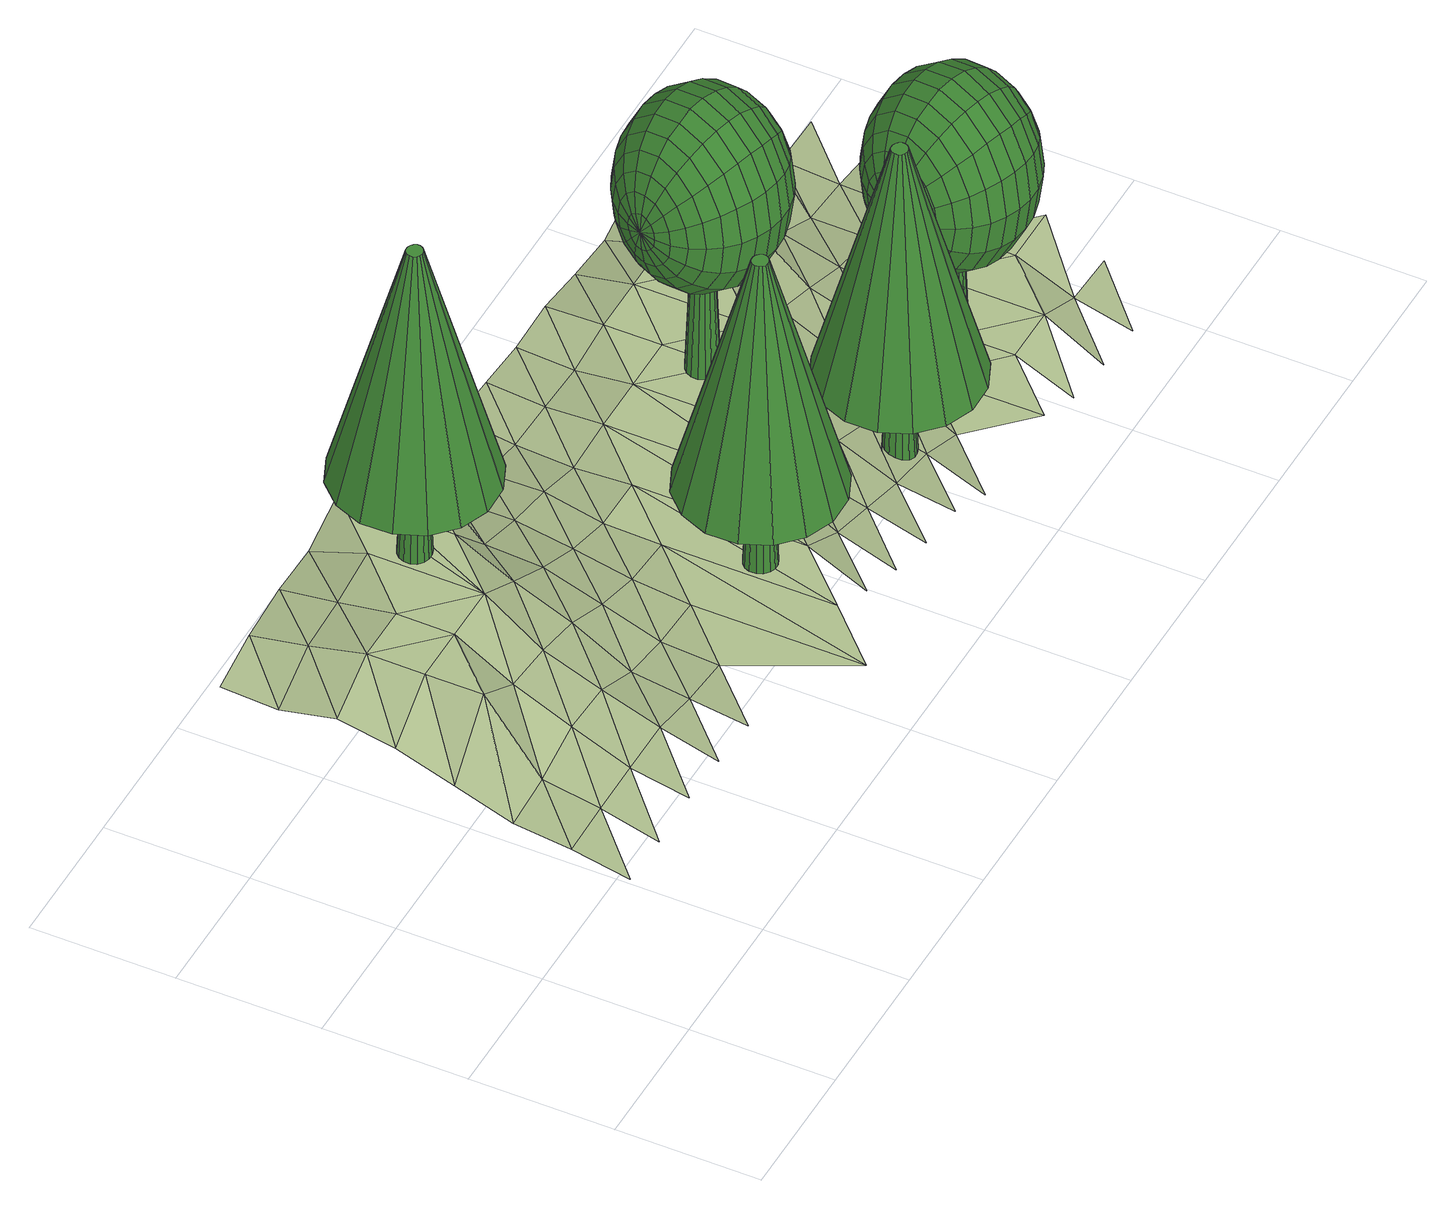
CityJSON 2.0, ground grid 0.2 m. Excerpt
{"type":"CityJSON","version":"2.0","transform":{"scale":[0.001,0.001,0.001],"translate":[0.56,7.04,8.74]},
"CityObjects":{
"tree1":{"type":"SolitaryVegetationObject","attributes":{"species":"1640","class":"1060"},"geometry":[{"type":"MultiSurface","lod":"3","boundaries":[[[0,1,2,3,4,5,6,7,8,9,10,11,12,13,14,15]],[[16,17,4,3]],[[17,18,5,4]],[[18,19,6,5]],[[19,20,7,6]],[[21,22,9,8]],[[22,23,10,9]],[[23,24,11,10]],[[24,25,12,11]],[[25,26,13,12]],[[26,27,14,13]],[[27,28,15,14]],[[28,29,0,15]],[[29,30,1,0]],[[30,31,2,1]],[[31,16,3,2]],[[19,18,17,16,31,30,29,28,27,26,25,24,23,22,21,20]],[[20,21,8,7]],[[32,33,34,35,36,37,38,39,40,41,42,43,44,45,46,47]],[[48,49,36,35]],[[49,50,37,36]],[[50,51,38,37]],[[51,52,39,38]],[[52,53,40,39]],[[53,54,41,40]],[[54,55,42,41]],[[55,56,43,42]],[[56,57,44,43]],[[57,58,45,44]],[[58,59,46,45]],[[59,60,47,46]],[[60,61,32,47]],[[61,62,33,32]],[[62,63,34,33]],[[63,48,35,34]],[[51,50,49,48,63,62,61,60,59,58,57,56,55,54,53,52]]]}]},
"tree2":{"type":"SolitaryVegetationObject","attributes":{"species":"1640","class":"1060"},"geometry":[{"type":"MultiSurface","lod":"3","boundaries":[[[64,65,66,67,68,69,70,71,72,73,74,75,76,77,78,79]],[[80,81,68,67]],[[81,82,69,68]],[[82,83,70,69]],[[83,84,71,70]],[[85,86,73,72]],[[86,87,74,73]],[[87,88,75,74]],[[88,89,76,75]],[[89,90,77,76]],[[90,91,78,77]],[[91,92,79,78]],[[92,93,64,79]],[[93,94,65,64]],[[94,95,66,65]],[[95,80,67,66]],[[83,82,81,80,95,94,93,92,91,90,89,88,87,86,85,84]],[[84,85,72,71]],[[96,97,98,99,100,101,102,103,104,105,106,107,108,109,110,111]],[[112,113,100,99]],[[113,114,101,100]],[[114,115,102,101]],[[115,116,103,102]],[[116,117,104,103]],[[117,118,105,104]],[[118,119,106,105]],[[119,120,107,106]],[[120,121,108,107]],[[121,122,109,108]],[[122,123,110,109]],[[123,124,111,110]],[[124,125,96,111]],[[125,126,97,96]],[[126,127,98,97]],[[127,112,99,98]],[[115,114,113,112,127,126,125,124,123,122,121,120,119,118,117,116]]]}]},
"tree3":{"type":"SolitaryVegetationObject","attributes":{"species":"1800","class":"1070"},"geometry":[{"type":"MultiSurface","lod":"3","boundaries":[[[128,129,130,131,132,133,134,135,136,137,138,139,140,141,142,143]],[[144,145,132,131]],[[145,146,133,132]],[[146,147,134,133]],[[147,148,135,134]],[[148,149,136,135]],[[149,150,137,136]],[[150,151,138,137]],[[151,152,139,138]],[[152,153,140,139]],[[153,154,141,140]],[[154,155,142,141]],[[155,156,143,142]],[[156,157,128,143]],[[157,158,129,128]],[[158,159,130,129]],[[159,144,131,130]],[[147,146,145,144,159,158,157,156,155,154,153,152,151,150,149,148]],[[160,161,162]],[[160,162,163]],[[160,163,164]],[[160,164,165]],[[160,165,166]],[[160,166,167]],[[160,167,168]],[[160,168,169]],[[160,169,170]],[[160,170,171]],[[160,171,172]],[[160,172,173]],[[160,173,174]],[[160,174,175]],[[160,175,176]],[[160,176,161]],[[177,178,162,161]],[[178,179,163,162]],[[179,180,164,163]],[[180,181,165,164]],[[181,182,166,165]],[[182,183,167,166]],[[183,184,168,167]],[[184,185,169,168]],[[185,186,170,169]],[[186,187,171,170]],[[187,188,172,171]],[[188,189,173,172]],[[189,190,174,173]],[[190,191,175,174]],[[191,192,176,175]],[[192,177,161,176]],[[193,194,178,177]],[[194,195,179,178]],[[195,196,180,179]],[[196,197,181,180]],[[197,198,182,181]],[[198,199,183,182]],[[199,200,184,183]],[[200,201,185,184]],[[201,202,186,185]],[[202,203,187,186]],[[203,204,188,187]],[[204,205,189,188]],[[205,206,190,189]],[[206,207,191,190]],[[207,208,192,191]],[[208,193,177,192]],[[209,210,194,193]],[[210,211,195,194]],[[211,212,196,195]],[[212,213,197,196]],[[213,214,198,197]],[[214,215,199,198]],[[215,216,200,199]],[[216,217,201,200]],[[217,218,202,201]],[[218,219,203,202]],[[219,220,204,203]],[[220,221,205,204]],[[221,222,206,205]],[[222,223,207,206]],[[223,224,208,207]],[[224,209,193,208]],[[225,226,210,209]],[[226,227,211,210]],[[227,228,212,211]],[[228,229,213,212]],[[229,230,214,213]],[[230,231,215,214]],[[231,232,216,215]],[[232,233,217,216]],[[233,234,218,217]],[[234,235,219,218]],[[235,236,220,219]],[[236,237,221,220]],[[237,238,222,221]],[[238,239,223,222]],[[239,240,224,223]],[[240,225,209,224]],[[241,242,226,225]],[[242,243,227,226]],[[243,244,228,227]],[[244,245,229,228]],[[245,246,230,229]],[[246,247,231,230]],[[247,248,232,231]],[[248,249,233,232]],[[249,250,234,233]],[[250,251,235,234]],[[251,252,236,235]],[[252,253,237,236]],[[253,254,238,237]],[[254,255,239,238]],[[255,256,240,239]],[[256,241,225,240]],[[257,258,242,241]],[[258,259,243,242]],[[259,260,244,243]],[[260,261,245,244]],[[261,262,246,245]],[[262,263,247,246]],[[263,264,248,247]],[[264,265,249,248]],[[265,266,250,249]],[[266,267,251,250]],[[267,268,252,251]],[[268,269,253,252]],[[269,270,254,253]],[[270,271,255,254]],[[271,272,256,255]],[[272,257,241,256]],[[273,274,258,257]],[[274,275,259,258]],[[275,276,260,259]],[[276,277,261,260]],[[277,278,262,261]],[[278,279,263,262]],[[279,280,264,263]],[[280,281,265,264]],[[281,282,266,265]],[[282,283,267,266]],[[283,284,268,267]],[[284,285,269,268]],[[285,286,270,269]],[[286,287,271,270]],[[287,288,272,271]],[[288,273,257,272]],[[289,290,274,273]],[[290,291,275,274]],[[291,292,276,275]],[[292,293,277,276]],[[293,294,278,277]],[[294,295,279,278]],[[295,296,280,279]],[[296,297,281,280]],[[297,298,282,281]],[[298,299,283,282]],[[299,300,284,283]],[[300,301,285,284]],[[301,302,286,285]],[[302,303,287,286]],[[303,304,288,287]],[[304,289,273,288]],[[305,306,290,289]],[[306,307,291,290]],[[307,308,292,291]],[[308,309,293,292]],[[309,310,294,293]],[[310,311,295,294]],[[311,312,296,295]],[[312,313,297,296]],[[313,314,298,297]],[[314,315,299,298]],[[315,316,300,299]],[[316,317,301,300]],[[317,318,302,301]],[[318,319,303,302]],[[319,320,304,303]],[[320,305,289,304]],[[321,322,306,305]],[[322,323,307,306]],[[323,324,308,307]],[[324,325,309,308]],[[325,326,310,309]],[[326,327,311,310]],[[327,328,312,311]],[[328,329,313,312]],[[329,330,314,313]],[[330,331,315,314]],[[331,332,316,315]],[[332,333,317,316]],[[333,334,318,317]],[[334,335,319,318]],[[335,336,320,319]],[[336,321,305,320]],[[337,338,322,321]],[[338,339,323,322]],[[339,340,324,323]],[[340,341,325,324]],[[341,342,326,325]],[[342,343,327,326]],[[343,344,328,327]],[[344,345,329,328]],[[345,346,330,329]],[[346,347,331,330]],[[347,348,332,331]],[[348,349,333,332]],[[349,350,334,333]],[[350,351,335,334]],[[351,352,336,335]],[[352,337,321,336]],[[353,354,338,337]],[[354,355,339,338]],[[355,356,340,339]],[[356,357,341,340]],[[357,358,342,341]],[[358,359,343,342]],[[359,360,344,343]],[[360,361,345,344]],[[361,362,346,345]],[[362,363,347,346]],[[363,364,348,347]],[[364,365,349,348]],[[365,366,350,349]],[[366,367,351,350]],[[367,368,352,351]],[[368,353,337,352]],[[369,370,354,353]],[[370,371,355,354]],[[371,372,356,355]],[[372,373,357,356]],[[373,374,358,357]],[[374,375,359,358]],[[375,376,360,359]],[[376,377,361,360]],[[377,378,362,361]],[[378,379,363,362]],[[379,380,364,363]],[[380,381,365,364]],[[381,382,366,365]],[[382,383,367,366]],[[383,384,368,367]],[[384,369,353,368]],[[385,386,370,369]],[[386,387,371,370]],[[387,388,372,371]],[[388,389,373,372]],[[389,390,374,373]],[[390,391,375,374]],[[391,392,376,375]],[[392,393,377,376]],[[393,394,378,377]],[[394,395,379,378]],[[395,396,380,379]],[[396,397,381,380]],[[397,398,382,381]],[[398,399,383,382]],[[399,400,384,383]],[[400,385,369,384]],[[401,386,385]],[[401,387,386]],[[401,388,387]],[[401,389,388]],[[401,390,389]],[[401,391,390]],[[401,392,391]],[[401,393,392]],[[401,394,393]],[[401,395,394]],[[401,396,395]],[[401,397,396]],[[401,398,397]],[[401,399,398]],[[401,400,399]],[[401,385,400]]]}]},
"tree4":{"type":"SolitaryVegetationObject","attributes":{"species":"1640","class":"1060"},"geometry":[{"type":"MultiSurface","lod":"3","boundaries":[[[402,403,404,405,406,407,408,409,410,411,412,413,414,415,416,417]],[[418,419,406,405]],[[419,420,407,406]],[[420,421,408,407]],[[421,422,409,408]],[[423,424,411,410]],[[424,425,412,411]],[[425,426,413,412]],[[426,427,414,413]],[[427,428,415,414]],[[428,429,416,415]],[[429,430,417,416]],[[430,431,402,417]],[[431,432,403,402]],[[432,433,404,403]],[[433,418,405,404]],[[421,420,419,418,433,432,431,430,429,428,427,426,425,424,423,422]],[[422,423,410,409]],[[434,435,436,437,438,439,440,441,442,443,444,445,446,447,448,449]],[[450,451,438,437]],[[451,452,439,438]],[[452,453,440,439]],[[453,454,441,440]],[[454,455,442,441]],[[455,456,443,442]],[[456,457,444,443]],[[457,458,445,444]],[[458,459,446,445]],[[459,460,447,446]],[[460,461,448,447]],[[461,462,449,448]],[[462,463,434,449]],[[463,464,435,434]],[[464,465,436,435]],[[465,450,437,436]],[[453,452,451,450,465,464,463,462,461,460,459,458,457,456,455,454]]]}]},
"tree5":{"type":"SolitaryVegetationObject","attributes":{"species":"1800","class":"1070"},"geometry":[{"type":"MultiSurface","lod":"3","boundaries":[[[466,467,468,469,470,471,472,473,474,475,476,477,478,479,480,481]],[[482,483,470,469]],[[483,484,471,470]],[[484,485,472,471]],[[485,486,473,472]],[[486,487,474,473]],[[487,488,475,474]],[[488,489,476,475]],[[489,490,477,476]],[[490,491,478,477]],[[491,492,479,478]],[[492,493,480,479]],[[493,494,481,480]],[[494,495,466,481]],[[495,496,467,466]],[[496,497,468,467]],[[497,482,469,468]],[[485,484,483,482,497,496,495,494,493,492,491,490,489,488,487,486]],[[498,499,500]],[[498,500,501]],[[498,501,502]],[[498,502,503]],[[498,503,504]],[[498,504,505]],[[498,505,506]],[[498,506,507]],[[498,507,508]],[[498,508,509]],[[498,509,510]],[[498,510,511]],[[498,511,512]],[[498,512,513]],[[498,513,514]],[[498,514,499]],[[515,516,500,499]],[[516,517,501,500]],[[517,518,502,501]],[[518,519,503,502]],[[519,520,504,503]],[[520,521,505,504]],[[521,522,506,505]],[[522,523,507,506]],[[523,524,508,507]],[[524,525,509,508]],[[525,526,510,509]],[[526,527,511,510]],[[527,528,512,511]],[[528,529,513,512]],[[529,530,514,513]],[[530,515,499,514]],[[531,532,516,515]],[[532,533,517,516]],[[533,534,518,517]],[[534,535,519,518]],[[535,536,520,519]],[[536,537,521,520]],[[537,538,522,521]],[[538,539,523,522]],[[539,540,524,523]],[[540,541,525,524]],[[541,542,526,525]],[[542,543,527,526]],[[543,544,528,527]],[[544,545,529,528]],[[545,546,530,529]],[[546,531,515,530]],[[547,548,532,531]],[[548,549,533,532]],[[549,550,534,533]],[[550,551,535,534]],[[551,552,536,535]],[[552,553,537,536]],[[553,554,538,537]],[[554,555,539,538]],[[555,556,540,539]],[[556,557,541,540]],[[557,558,542,541]],[[558,559,543,542]],[[559,560,544,543]],[[560,561,545,544]],[[561,562,546,545]],[[562,547,531,546]],[[563,564,548,547]],[[564,565,549,548]],[[565,566,550,549]],[[566,567,551,550]],[[567,568,552,551]],[[568,569,553,552]],[[569,570,554,553]],[[570,571,555,554]],[[571,572,556,555]],[[572,573,557,556]],[[573,574,558,557]],[[574,575,559,558]],[[575,576,560,559]],[[576,577,561,560]],[[577,578,562,561]],[[578,563,547,562]],[[579,580,564,563]],[[580,581,565,564]],[[581,582,566,565]],[[582,583,567,566]],[[583,584,568,567]],[[584,585,569,568]],[[585,586,570,569]],[[586,587,571,570]],[[587,588,572,571]],[[588,589,573,572]],[[589,590,574,573]],[[590,591,575,574]],[[591,592,576,575]],[[592,593,577,576]],[[593,594,578,577]],[[594,579,563,578]],[[595,596,580,579]],[[596,597,581,580]],[[597,598,582,581]],[[598,599,583,582]],[[599,600,584,583]],[[600,601,585,584]],[[601,602,586,585]],[[602,603,587,586]],[[603,604,588,587]],[[604,605,589,588]],[[605,606,590,589]],[[606,607,591,590]],[[607,608,592,591]],[[608,609,593,592]],[[609,610,594,593]],[[610,595,579,594]],[[611,612,596,595]],[[612,613,597,596]],[[613,614,598,597]],[[614,615,599,598]],[[615,616,600,599]],[[616,617,601,600]],[[617,618,602,601]],[[618,619,603,602]],[[619,620,604,603]],[[620,621,605,604]],[[621,622,606,605]],[[622,623,607,606]],[[623,624,608,607]],[[624,625,609,608]],[[625,626,610,609]],[[626,611,595,610]],[[627,628,612,611]],[[628,629,613,612]],[[629,630,614,613]],[[630,631,615,614]],[[631,632,616,615]],[[632,633,617,616]],[[633,634,618,617]],[[634,635,619,618]],[[635,636,620,619]],[[636,637,621,620]],[[637,638,622,621]],[[638,639,623,622]],[[639,640,624,623]],[[640,641,625,624]],[[641,642,626,625]],[[642,627,611,626]],[[643,644,628,627]],[[644,645,629,628]],[[645,646,630,629]],[[646,647,631,630]],[[647,648,632,631]],[[648,649,633,632]],[[649,650,634,633]],[[650,651,635,634]],[[651,652,636,635]],[[652,653,637,636]],[[653,654,638,637]],[[654,655,639,638]],[[655,656,640,639]],[[656,657,641,640]],[[657,658,642,641]],[[658,643,627,642]],[[659,660,644,643]],[[660,661,645,644]],[[661,662,646,645]],[[662,663,647,646]],[[663,664,648,647]],[[664,665,649,648]],[[665,666,650,649]],[[666,667,651,650]],[[667,668,652,651]],[[668,669,653,652]],[[669,670,654,653]],[[670,671,655,654]],[[671,672,656,655]],[[672,673,657,656]],[[673,674,658,657]],[[674,659,643,658]],[[675,676,660,659]],[[676,677,661,660]],[[677,678,662,661]],[[678,679,663,662]],[[679,680,664,663]],[[680,681,665,664]],[[681,682,666,665]],[[682,683,667,666]],[[683,684,668,667]],[[684,685,669,668]],[[685,686,670,669]],[[686,687,671,670]],[[687,688,672,671]],[[688,689,673,672]],[[689,690,674,673]],[[690,675,659,674]],[[691,692,676,675]],[[692,693,677,676]],[[693,694,678,677]],[[694,695,679,678]],[[695,696,680,679]],[[696,697,681,680]],[[697,698,682,681]],[[698,699,683,682]],[[699,700,684,683]],[[700,701,685,684]],[[701,702,686,685]],[[702,703,687,686]],[[703,704,688,687]],[[704,705,689,688]],[[705,706,690,689]],[[706,691,675,690]],[[707,708,692,691]],[[708,709,693,692]],[[709,710,694,693]],[[710,711,695,694]],[[711,712,696,695]],[[712,713,697,696]],[[713,714,698,697]],[[714,715,699,698]],[[715,716,700,699]],[[716,717,701,700]],[[717,718,702,701]],[[718,719,703,702]],[[719,720,704,703]],[[720,721,705,704]],[[721,722,706,705]],[[722,707,691,706]],[[723,724,708,707]],[[724,725,709,708]],[[725,726,710,709]],[[726,727,711,710]],[[727,728,712,711]],[[728,729,713,712]],[[729,730,714,713]],[[730,731,715,714]],[[731,732,716,715]],[[732,733,717,716]],[[733,734,718,717]],[[734,735,719,718]],[[735,736,720,719]],[[736,737,721,720]],[[737,738,722,721]],[[738,723,707,722]],[[739,724,723]],[[739,725,724]],[[739,726,725]],[[739,727,726]],[[739,728,727]],[[739,729,728]],[[739,730,729]],[[739,731,730]],[[739,732,731]],[[739,733,732]],[[739,734,733]],[[739,735,734]],[[739,736,735]],[[739,737,736]],[[739,738,737]],[[739,723,738]]]}]},
"terrain1":{"type":"TINRelief","geometry":[{"type":"CompositeSurface","lod":"3","boundaries":[[[740,741,742]],[[743,744,741]],[[743,741,740]],[[745,746,744]],[[745,744,743]],[[747,748,746]],[[749,740,750]],[[747,746,745]],[[751,752,748]],[[753,743,740]],[[751,748,747]],[[754,755,752]],[[753,740,749]],[[745,743,756]],[[754,752,751]],[[757,758,755]],[[756,743,753]],[[759,747,745]],[[760,749,761]],[[757,755,754]],[[747,759,751]],[[756,759,745]],[[762,753,749]],[[763,754,751]],[[751,759,764]],[[762,749,760]],[[765,756,753]],[[763,751,764]],[[766,757,754]],[[765,753,762]],[[767,759,756]],[[768,760,769]],[[766,754,763]],[[764,759,767]],[[767,756,765]],[[770,762,760]],[[771,763,764]],[[770,760,768]],[[772,765,762]],[[764,767,771]],[[773,766,763]],[[772,762,770]],[[774,767,765]],[[775,768,776]],[[773,763,771]],[[774,765,772]],[[777,770,768]],[[778,767,774]],[[771,767,779]],[[775,777,768]],[[780,772,770]],[[778,781,767]],[[779,773,771]],[[780,770,777]],[[779,767,781]],[[782,774,772]],[[782,772,780]],[[783,778,774]],[[784,777,775]],[[775,785,784]],[[783,774,782]],[[781,778,786]],[[787,780,777]],[[786,778,783]],[[788,779,781]],[[787,777,784]],[[789,782,780]],[[786,788,781]],[[789,780,787]],[[790,783,782]],[[784,785,791]],[[791,785,792]],[[790,782,789]],[[786,783,793]],[[791,787,784]],[[793,783,790]],[[786,794,788]],[[795,789,787]],[[794,786,793]],[[795,787,791]],[[796,790,789]],[[796,789,795]],[[791,792,797]],[[798,793,790]],[[797,792,799]],[[798,790,796]],[[800,794,793]],[[797,795,791]],[[801,799,802]],[[800,793,798]],[[803,796,795]],[[803,795,797]],[[804,798,796]],[[805,799,801]],[[804,796,803]],[[797,799,806]],[[807,800,798]],[[806,799,805]],[[808,801,809]],[[807,798,804]],[[806,803,797]],[[810,805,801]],[[811,804,803]],[[810,801,808]],[[811,803,806]],[[812,807,804]],[[813,805,810]],[[814,808,815]],[[806,805,816]],[[812,804,811]],[[816,805,813]],[[817,810,808]],[[818,811,806]],[[814,817,808]],[[819,813,810]],[[816,818,806]],[[820,812,811]],[[819,810,817]],[[821,814,822]],[[816,813,151]],[[820,811,818]],[[151,813,819]],[[823,817,814]],[[824,818,816]],[[816,151,825]],[[823,814,821]],[[826,819,817]],[[824,816,825]],[[827,820,818]],[[823,826,817]],[[828,151,819]],[[829,821,830]],[[824,827,818]],[[825,151,828]],[[828,819,826]],[[831,823,821]],[[832,824,825]],[[831,821,829]],[[833,826,823]],[[825,828,832]],[[834,827,824]],[[833,823,831]],[[835,828,826]],[[834,824,832]],[[833,835,826]],[[836,831,829]],[[832,828,837]],[[829,838,836]],[[837,828,835]],[[839,833,831]],[[840,834,832]],[[839,831,836]],[[832,837,841]],[[842,835,833]],[[840,832,841]],[[836,838,843]],[[842,833,839]],[[844,837,835]],[[841,837,844]],[[842,844,835]],[[845,839,836]],[[836,843,492]],[[846,840,841]],[[845,836,492]],[[847,842,839]],[[841,844,846]],[[848,843,849]],[[847,839,845]],[[844,842,850]],[[492,843,848]],[[850,842,847]],[[846,844,851]],[[852,845,492]],[[851,844,850]],[[492,848,852]],[[853,847,845]],[[854,848,855]],[[853,845,852]],[[856,850,847]],[[852,848,857]],[[856,847,853]],[[846,851,858]],[[859,851,850]],[[854,857,848]],[[859,850,856]],[[860,853,852]],[[852,857,861]],[[862,854,863]],[[858,851,859]],[[860,852,861]],[[864,856,853]],[[865,857,854]],[[864,853,860]],[[861,857,865]],[[859,856,866]],[[866,856,864]],[[858,859,867]],[[868,860,861]],[[867,859,866]],[[869,864,860]],[[870,866,864]],[[871,867,866]]]}]}
},
"vertices":[
[271,521,862],[266,521,862],[262,519,862],[259,516,862],[258,512,862],[258,507,862],[260,503,862],[263,500,862],[267,499,862],[271,499,862],[275,501,862],[278,504,862],[280,508,862],[280,512,862],[278,516,862],[275,519,862],[175,570,490],[159,530,490],[160,486,490],[177,446,490],[208,416,490],[248,400,490],[292,401,490],[332,418,490],[362,449,490],[378,489,490],[378,533,490],[361,573,490],[329,603,490],[289,619,490],[245,619,490],[205,602,490],[271,524,546],[266,524,546],[260,522,546],[256,518,546],[254,512,546],[254,507,546],[256,501,546],[261,497,546],[266,495,546],[272,495,546],[277,497,546],[281,502,546],[283,507,546],[283,513,546],[281,518,546],[277,522,546],[250,522,360],[247,514,360],[247,505,360],[250,497,360],[257,491,360],[265,488,360],[273,488,360],[281,491,360],[287,498,360],[291,506,360],[291,514,360],[287,522,360],[281,528,360],[273,532,360],[264,532,360],[256,528,360],
[590,210,711],[585,210,711],[581,208,711],[578,205,711],[577,201,711],[577,196,711],[579,192,711],[582,189,711],[586,188,711],[590,188,711],[594,190,711],[597,193,711],[599,197,711],[599,201,711],[597,205,711],[594,208,711],[494,259,339],[478,219,339],[479,175,339],[496,135,339],[527,105,339],[567,89,339],[611,90,339],[651,107,339],[681,138,339],[697,178,339],[697,222,339],[680,262,339],[648,292,339],[608,308,339],[564,308,339],[524,291,339],[590,213,395],[585,213,395],[579,211,395],[575,207,395],[573,201,395],[573,196,395],[575,190,395],[580,186,395],[585,184,395],[591,184,395],[596,186,395],[600,191,395],[602,196,395],[602,202,395],[600,207,395],[596,211,395],[569,211,209],[566,203,209],[566,194,209],[569,186,209],[576,180,209],[584,177,209],[592,177,209],[600,180,209],[606,187,209],[610,195,209],[610,203,209],[606,211,209],[600,217,209],[592,221,209],[583,221,209],[575,217,209],
[869,433,397],[863,433,397],[858,431,397],[854,427,397],[852,421,397],[852,415,397],[854,410,397],[858,406,397],[864,404,397],[870,404,397],[875,406,397],[879,410,397],[881,416,397],[881,422,397],[879,427,397],[875,431,397],[848,431,209],[844,423,209],[844,414,209],[848,406,209],[854,400,209],[862,396,209],[871,396,209],[879,400,209],[885,406,209],[889,414,209],[889,423,209],[885,431,209],[879,437,209],[871,441,209],[862,441,209],[854,437,209],[758,450,510],[760,449,539],[762,457,536],[764,464,530],[766,468,521],[766,470,510],[766,468,499],[764,464,490],[762,457,483],[760,449,481],[758,441,483],[756,434,490],[754,429,499],[754,428,510],[754,429,521],[756,434,530],[758,441,536],[766,447,566],[771,463,562],[775,477,550],[777,486,531],[778,489,510],[777,486,488],[775,477,470],[771,463,458],[766,447,454],[762,431,458],[758,418,470],[755,409,488],[754,406,510],[755,409,531],[758,418,550],[762,431,562],[776,444,591],[783,467,585],[788,487,568],[792,500,541],[794,505,510],[792,500,479],[788,487,452],[783,467,435],[776,444,428],[770,421,435],[764,402,452],[760,389,479],[759,384,510],[760,389,541],[764,402,568],[770,421,585],[790,440,614],[798,470,606],[805,495,583],[810,511,550],[812,517,510],[810,511,470],[805,495,437],[798,470,414],[790,440,406],[781,411,414],[774,386,437],[769,370,470],[768,364,510],[769,370,550],[774,386,583],[781,411,606],[806,436,632],[816,470,623],[824,500,596],[830,519,557],[832,526,510],[830,519,463],[824,500,424],[816,470,397],[806,436,388],[796,401,397],[788,372,424],[782,352,463],[780,346,510],[782,352,557],[788,372,596],[796,401,623],[825,430,645],[836,469,635],[845,501,606],[851,523,562],[854,531,510],[851,523,458],[845,501,414],[836,469,385],[825,430,374],[814,392,385],[805,359,414],[798,338,458],[796,330,510],[798,338,562],[805,359,606],[814,392,635],[845,425,654],[857,465,643],[867,500,612],[873,523,565],[876,531,510],[873,523,455],[867,500,408],[857,465,377],[845,425,366],[834,384,377],[824,349,408],[817,326,455],[815,318,510],[817,326,565],[824,349,612],[834,384,643],[866,418,657],[878,460,645],[888,495,614],[895,519,566],[898,527,510],[895,519,454],[888,495,406],[878,460,374],[866,418,363],[855,377,374],[845,342,406],[838,318,454],[835,310,510],[838,318,566],[845,342,614],[855,377,645],[888,412,654],[899,453,643],[909,488,612],[916,511,565],[918,519,510],[916,511,455],[909,488,408],[899,453,377],[888,412,366],[876,372,377],[866,337,408],[860,314,455],[857,306,510],[860,314,565],[866,337,612],[876,372,643],[908,407,645],[919,445,635],[928,477,606],[934,499,562],[937,507,510],[934,499,458],[928,477,414],[919,445,385],[908,407,374],[897,368,385],[888,336,414],[881,314,458],[879,306,510],[881,314,562],[888,336,606],[897,368,635],[927,401,632],[937,436,623],[945,465,596],[951,485,557],[953,491,510],[951,485,463],[945,465,424],[937,436,397],[927,401,388],[917,367,397],[908,337,424],[903,318,463],[901,311,510],[903,318,557],[908,337,596],[917,367,623],[943,397,614],[952,426,606],[959,451,583],[963,467,550],[965,473,510],[963,467,470],[959,451,437],[952,426,414],[943,397,406],[935,367,414],[928,342,437],[923,326,470],[921,320,510],[923,326,550],[928,342,583],[935,367,606],[957,393,591],[963,416,585],[969,435,568],[973,448,541],[974,453,510],[973,448,479],[969,435,452],[963,416,435],[957,393,428],[950,370,435],[944,350,452],[941,337,479],[939,332,510],[941,337,541],[944,350,568],[950,370,585],[967,390,566],[971,406,562],[975,419,550],[978,428,531],[979,431,510],[978,428,488],[975,419,470],[971,406,458],[967,390,454],[962,374,458],[958,360,470],[956,351,488],[955,348,510],[956,351,531],[958,360,550],[962,374,562],[973,388,539],[975,396,536],[977,403,530],[978,408,521],[979,409,510],[978,408,499],[977,403,490],[975,396,483],[973,388,481],[971,380,483],[969,373,490],[967,368,499],[967,367,510],[967,368,521],[969,373,530],[971,380,536],[975,387,510],
[949,201,602],[944,201,602],[940,199,602],[937,196,602],[936,192,602],[936,187,602],[938,183,602],[941,180,602],[945,179,602],[949,179,602],[953,181,602],[956,184,602],[958,188,602],[958,192,602],[956,196,602],[953,199,602],[853,250,230],[837,210,230],[838,166,230],[855,126,230],[886,96,230],[926,80,230],[970,81,230],[1010,98,230],[1040,129,230],[1056,169,230],[1056,213,230],[1039,253,230],[1007,283,230],[967,299,230],[923,299,230],[883,282,230],[949,204,286],[944,204,286],[938,202,286],[934,198,286],[932,192,286],[932,187,286],[934,181,286],[939,177,286],[944,175,286],[950,175,286],[955,177,286],[959,182,286],[961,187,286],[961,193,286],[959,198,286],[955,202,286],[928,202,100],[925,194,100],[925,185,100],[928,177,100],[935,171,100],[943,168,100],[951,168,100],[959,171,100],[965,178,100],[969,186,100],[969,194,100],[965,202,100],[959,208,100],[951,212,100],[942,212,100],[934,208,100],
[1180,250,248],[1174,250,248],[1169,248,248],[1165,244,248],[1163,238,248],[1163,232,248],[1165,227,248],[1169,223,248],[1175,221,248],[1181,221,248],[1186,223,248],[1190,227,248],[1192,233,248],[1192,239,248],[1190,244,248],[1186,248,248],[1159,248,60],[1155,240,60],[1155,231,60],[1159,223,60],[1165,217,60],[1173,213,60],[1182,213,60],[1190,217,60],[1196,223,60],[1200,231,60],[1200,240,60],[1196,248,60],[1190,254,60],[1182,258,60],[1173,258,60],[1165,254,60],[1069,267,361],[1071,266,390],[1073,274,387],[1075,281,381],[1077,285,372],[1077,287,361],[1077,285,350],[1075,281,341],[1073,274,334],[1071,266,332],[1069,258,334],[1067,251,341],[1065,246,350],[1065,245,361],[1065,246,372],[1067,251,381],[1069,258,387],[1077,264,417],[1082,280,413],[1086,294,401],[1088,303,382],[1089,306,361],[1088,303,339],[1086,294,321],[1082,280,309],[1077,264,305],[1073,248,309],[1069,235,321],[1066,226,339],[1065,223,361],[1066,226,382],[1069,235,401],[1073,248,413],[1087,261,442],[1094,284,436],[1099,304,419],[1103,317,392],[1105,322,361],[1103,317,330],[1099,304,303],[1094,284,286],[1087,261,279],[1081,238,286],[1075,219,303],[1071,206,330],[1070,201,361],[1071,206,392],[1075,219,419],[1081,238,436],[1101,257,465],[1109,287,457],[1116,312,434],[1121,328,401],[1123,334,361],[1121,328,321],[1116,312,288],[1109,287,265],[1101,257,257],[1092,228,265],[1085,203,288],[1080,187,321],[1079,181,361],[1080,187,401],[1085,203,434],[1092,228,457],[1117,253,483],[1127,287,474],[1135,317,447],[1141,336,408],[1143,343,361],[1141,336,314],[1135,317,275],[1127,287,248],[1117,253,239],[1107,218,248],[1099,189,275],[1093,169,314],[1091,163,361],[1093,169,408],[1099,189,447],[1107,218,474],[1136,247,496],[1147,286,486],[1156,318,457],[1162,340,413],[1165,348,361],[1162,340,309],[1156,318,265],[1147,286,236],[1136,247,225],[1125,209,236],[1116,176,265],[1109,155,309],[1107,147,361],[1109,155,413],[1116,176,457],[1125,209,486],[1156,242,505],[1168,282,494],[1178,317,463],[1184,340,416],[1187,348,361],[1184,340,306],[1178,317,259],[1168,282,228],[1156,242,217],[1145,201,228],[1135,166,259],[1128,143,306],[1126,135,361],[1128,143,416],[1135,166,463],[1145,201,494],[1177,235,508],[1189,277,496],[1199,312,465],[1206,336,417],[1209,344,361],[1206,336,305],[1199,312,257],[1189,277,225],[1177,235,214],[1166,194,225],[1156,159,257],[1149,135,305],[1146,127,361],[1149,135,417],[1156,159,465],[1166,194,496],[1199,229,505],[1210,270,494],[1220,305,463],[1227,328,416],[1229,336,361],[1227,328,306],[1220,305,259],[1210,270,228],[1199,229,217],[1187,189,228],[1177,154,259],[1171,131,306],[1168,123,361],[1171,131,416],[1177,154,463],[1187,189,494],[1219,224,496],[1230,262,486],[1239,294,457],[1245,316,413],[1248,324,361],[1245,316,309],[1239,294,265],[1230,262,236],[1219,224,225],[1208,185,236],[1199,153,265],[1192,131,309],[1190,123,361],[1192,131,413],[1199,153,457],[1208,185,486],[1238,218,483],[1248,253,474],[1256,282,447],[1262,302,408],[1264,308,361],[1262,302,314],[1256,282,275],[1248,253,248],[1238,218,239],[1228,184,248],[1219,154,275],[1214,135,314],[1212,128,361],[1214,135,408],[1219,154,447],[1228,184,474],[1254,214,465],[1263,243,457],[1270,268,434],[1274,284,401],[1276,290,361],[1274,284,321],[1270,268,288],[1263,243,265],[1254,214,257],[1246,184,265],[1239,159,288],[1234,143,321],[1232,137,361],[1234,143,401],[1239,159,434],[1246,184,457],[1268,210,442],[1274,233,436],[1280,252,419],[1284,265,392],[1285,270,361],[1284,265,330],[1280,252,303],[1274,233,286],[1268,210,279],[1261,187,286],[1255,167,303],[1252,154,330],[1250,149,361],[1252,154,392],[1255,167,419],[1261,187,436],[1278,207,417],[1282,223,413],[1286,236,401],[1289,245,382],[1290,248,361],[1289,245,339],[1286,236,321],[1282,223,309],[1278,207,305],[1273,191,309],[1269,177,321],[1267,168,339],[1266,165,361],[1267,168,382],[1269,177,401],[1273,191,413],[1284,205,390],[1286,213,387],[1288,220,381],[1289,225,372],[1290,226,361],[1289,225,350],[1288,220,341],[1286,213,334],[1284,205,332],[1282,197,334],[1280,190,341],[1278,185,350],[1278,184,361],[1278,185,372],[1280,190,381],[1282,197,387],[1286,204,361],
[79,160,237],[0,160,235],[0,80,218],[79,240,252],[0,240,244],[79,320,360],[0,320,273],[79,400,360],[0,400,302],[159,160,238],[79,80,215],[79,480,360],[0,480,318],[159,240,273],[79,560,340],[0,560,299],[159,320,310],[79,640,324],[0,640,304],[159,400,360],[240,160,238],[159,80,222],[240,240,267],[159,560,346],[159,480,360],[240,320,299],[159,640,334],[240,400,360],[319,160,220],[240,80,215],[319,240,231],[240,560,360],[319,320,279],[240,640,330],[319,400,315],[399,160,209],[319,80,209],[399,240,215],[319,480,360],[319,640,360],[399,320,244],[319,560,360],[399,400,272],[399,480,276],[480,240,209],[480,0,209],[399,560,360],[480,320,218],[399,640,269],[480,400,235],[480,480,249],[560,320,209],[560,80,209],[480,560,249],[480,640,243],[560,400,211],[560,480,230],[639,400,209],[560,560,228],[639,160,209],[560,640,224],[720,160,164],[639,80,167],[639,480,204],[639,560,209],[720,240,209],[720,480,209],[639,640,220],[800,160,138],[720,80,135],[800,240,161],[720,560,205],[720,640,212],[800,320,209],[879,160,113],[800,80,113],[800,480,209],[879,240,150],[800,560,199],[879,320,160],[800,640,204],[960,160,95],[879,80,100],[960,240,115],[879,560,209],[879,480,209],[960,320,158],[879,640,206],[960,400,209],[1040,160,60],[960,80,60],[1040,240,105],[960,560,209],[1040,320,127],[960,640,192],[1040,400,167],[1119,240,60],[1040,480,209],[1119,80,60],[1119,320,111],[1040,640,182],[1040,560,209],[1119,400,138],[1200,160,60],[1119,480,209],[1200,320,89],[1119,640,209],[1200,400,106],[1280,160,60],[1200,80,22],[1200,480,129],[1200,560,209],[1280,320,60],[1280,400,87],[1359,160,23],[1280,80,10],[1280,480,87],[1359,240,60],[1280,640,209],[1280,560,209],[1359,400,74],[1359,320,60],[1440,160,17],[1359,80,1],[1359,480,77],[1440,240,60],[1359,560,84],[1359,640,92],[1440,400,60],[1440,480,63],[1440,560,80],[1440,640,80]
]}
